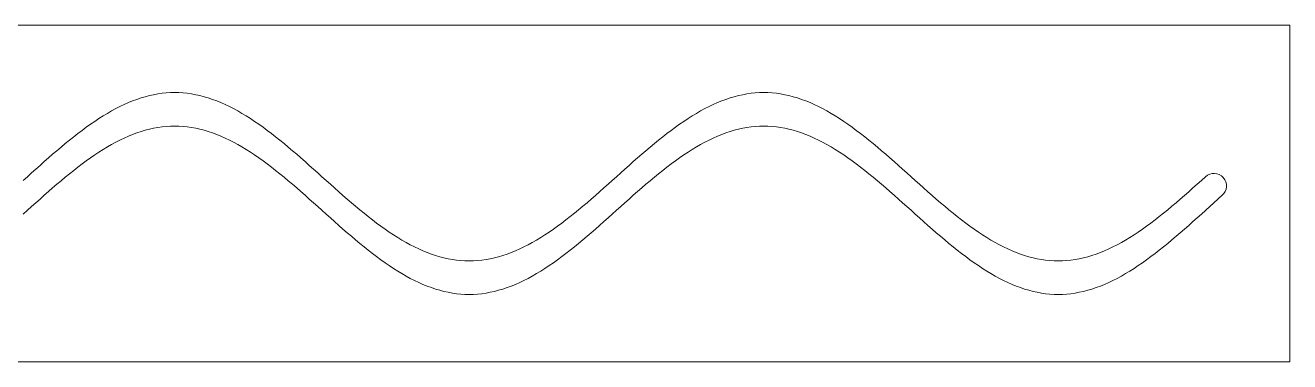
# Model space of a CAD drawing. Header units: millimetres. Extents: x 0 to 600, y -180 to 0.
# Drawn here: x 449.8 to 600, y -180 to -140 of the extents above; entities that cross this region are included whole.
import ezdxf

# ---------------------------------------------------------------- set-up
doc = ezdxf.new("R2010")
doc.units = ezdxf.units.MM
doc.layers.add('slider', color=2, linetype='CONTINUOUS', lineweight=0)

msp = doc.modelspace()

# ---------------------------------------------------------------- linework, layer by layer
at = {"layer": 'slider'}
for p, q in [((600, -140), (300, -140)), ((600, -180), (600, -140)), ((463, -148.80471), (463.5, -148.63764)), ((463.5, -148.63764), (464, -148.48943)), ((464, -148.48943), (464.5, -148.36036)), ((464.5, -148.36036), (465, -148.25071)), ((465, -148.25071), (465.5, -148.1607)), ((465.5, -148.1607), (466, -148.0905)), ((466, -148.0905), (466.5, -148.04025)), ((466.5, -148.04025), (467, -148.01007)), ((467, -148.01007), (467.5, -148)), ((467.5, -148), (468, -148.01007)), ((468, -148.01007), (468.5, -148.04026)), ((468.5, -148.04026), (469, -148.09051)), ((469, -148.09051), (469.5, -148.16071)), ((469.5, -148.16071), (470, -148.25073)), ((470, -148.25073), (470.5, -148.36038)), ((470.5, -148.36038), (471, -148.48945)), ((471, -148.48945), (471.5, -148.63767)), ((471.5, -148.63767), (472, -148.80474)), ((533, -148.80471), (533.5, -148.63764)), ((533.5, -148.63764), (534, -148.48943)), ((534, -148.48943), (534.5, -148.36036)), ((534.5, -148.36036), (535, -148.25071)), ((535, -148.25071), (535.5, -148.1607)), ((535.5, -148.1607), (536, -148.0905)), ((536, -148.0905), (536.5, -148.04025)), ((536.5, -148.04025), (537, -148.01007)), ((537, -148.01007), (537.5, -148)), ((537.5, -148), (538, -148.01007)), ((538, -148.01007), (538.5, -148.04026)), ((538.5, -148.04026), (539, -148.09051)), ((539, -148.09051), (539.5, -148.16071)), ((539.5, -148.16071), (540, -148.25073)), ((540, -148.25073), (540.5, -148.36038)), ((540.5, -148.36038), (541, -148.48945)), ((541, -148.48945), (541.5, -148.63767)), ((541.5, -148.63767), (542, -148.80474)), ((459.5, -150.46927), (460, -150.18167)), ((460, -150.18167), (460.5, -149.90982)), ((460.5, -149.90982), (461, -149.65425)), ((461, -149.65425), (461.5, -149.4155)), ((461.5, -149.4155), (462, -149.19403)), ((462, -149.19403), (462.5, -148.9903)), ((462.5, -148.9903), (463, -148.80471)), ((472, -148.80474), (472.5, -148.99033)), ((472.5, -148.99033), (473, -149.19407)), ((473, -149.19407), (473.5, -149.41554)), ((473.5, -149.41554), (474, -149.6543)), ((474, -149.6543), (474.5, -149.90986)), ((474.5, -149.90986), (475, -150.18172)), ((475, -150.18172), (475.5, -150.46932)), ((529.5, -150.46927), (530, -150.18167)), ((530, -150.18167), (530.5, -149.90982)), ((530.5, -149.90982), (531, -149.65425)), ((531, -149.65425), (531.5, -149.4155)), ((531.5, -149.4155), (532, -149.19403)), ((532, -149.19403), (532.5, -148.9903)), ((532.5, -148.9903), (533, -148.80471)), ((542, -148.80474), (542.5, -148.99033)), ((542.5, -148.99033), (543, -149.19407)), ((543, -149.19407), (543.5, -149.41554)), ((543.5, -149.41554), (544, -149.6543)), ((544, -149.6543), (544.5, -149.90986)), ((544.5, -149.90986), (545, -150.18172)), ((545, -150.18172), (545.5, -150.46932)), ((457.5, -151.76509), (458, -151.4206)), ((458, -151.4206), (458.5, -151.08936)), ((458.5, -151.08936), (459, -150.77204)), ((459, -150.77204), (459.5, -150.46927)), ((475.5, -150.46932), (476, -150.77209)), ((476, -150.77209), (476.5, -151.08941)), ((476.5, -151.08941), (477, -151.42066)), ((477, -151.42066), (477.5, -151.76515)), ((527.5, -151.76509), (528, -151.4206)), ((528, -151.4206), (528.5, -151.08936)), ((528.5, -151.08936), (529, -150.77204)), ((529, -150.77204), (529.5, -150.46927)), ((545.5, -150.46932), (546, -150.77209)), ((546, -150.77209), (546.5, -151.08941)), ((546.5, -151.08941), (547, -151.42066)), ((547, -151.42066), (547.5, -151.76515)), ((455.5, -153.2613), (456, -152.871)), ((456, -152.871), (456.5, -152.49102)), ((456.5, -152.49102), (457, -152.12214)), ((457, -152.12214), (457.5, -151.76509)), ((461.5, -153.4155), (462, -153.19403)), ((462, -153.19403), (462.5, -152.9903)), ((462.5, -152.9903), (463, -152.80471)), ((463, -152.80471), (463.5, -152.63764)), ((463.5, -152.63764), (464, -152.48943)), ((464, -152.48943), (464.5, -152.36036)), ((464.5, -152.36036), (465, -152.25071)), ((465, -152.25071), (465.5, -152.1607)), ((465.5, -152.1607), (466, -152.0905)), ((466, -152.0905), (466.5, -152.04025)), ((466.5, -152.04025), (467, -152.01007)), ((467, -152.01007), (467.5, -152)), ((467.5, -152), (468, -152.01007)), ((468, -152.01007), (468.5, -152.04026)), ((468.5, -152.04026), (469, -152.09051)), ((469, -152.09051), (469.5, -152.16071)), ((469.5, -152.16071), (470, -152.25073)), ((470, -152.25073), (470.5, -152.36038)), ((470.5, -152.36038), (471, -152.48945)), ((471, -152.48945), (471.5, -152.63767)), ((471.5, -152.63767), (472, -152.80474)), ((472, -152.80474), (472.5, -152.99033)), ((472.5, -152.99033), (473, -153.19407)), ((473, -153.19407), (473.5, -153.41554)), ((477.5, -151.76515), (478, -152.1222)), ((478, -152.1222), (478.5, -152.49108)), ((478.5, -152.49108), (479, -152.87106)), ((479, -152.87106), (479.5, -153.26137)), ((525.5, -153.2613), (526, -152.871)), ((526, -152.871), (526.5, -152.49102)), ((526.5, -152.49102), (527, -152.12214)), ((527, -152.12214), (527.5, -151.76509)), ((531.5, -153.4155), (532, -153.19403)), ((532, -153.19403), (532.5, -152.9903)), ((532.5, -152.9903), (533, -152.80471)), ((533, -152.80471), (533.5, -152.63764)), ((533.5, -152.63764), (534, -152.48943)), ((534, -152.48943), (534.5, -152.36036)), ((534.5, -152.36036), (535, -152.25071)), ((535, -152.25071), (535.5, -152.1607)), ((535.5, -152.1607), (536, -152.0905)), ((536, -152.0905), (536.5, -152.04025)), ((536.5, -152.04025), (537, -152.01007)), ((537, -152.01007), (537.5, -152)), ((537.5, -152), (538, -152.01007)), ((538, -152.01007), (538.5, -152.04026)), ((538.5, -152.04026), (539, -152.09051)), ((539, -152.09051), (539.5, -152.16071)), ((539.5, -152.16071), (540, -152.25073)), ((540, -152.25073), (540.5, -152.36038)), ((540.5, -152.36038), (541, -152.48945)), ((541, -152.48945), (541.5, -152.63767)), ((541.5, -152.63767), (542, -152.80474)), ((542, -152.80474), (542.5, -152.99033)), ((542.5, -152.99033), (543, -153.19407)), ((543, -153.19407), (543.5, -153.41554)), ((547.5, -151.76515), (548, -152.1222)), ((548, -152.1222), (548.5, -152.49108)), ((548.5, -152.49108), (549, -152.87106)), ((549, -152.87106), (549.5, -153.26137)), ((453.5, -154.90982), (454, -154.48624)), ((454, -154.48624), (454.5, -154.06974)), ((454.5, -154.06974), (455, -153.66115)), ((455, -153.66115), (455.5, -153.2613)), ((459, -154.77204), (459.5, -154.46927)), ((459.5, -154.46927), (460, -154.18167)), ((460, -154.18167), (460.5, -153.90982)), ((460.5, -153.90982), (461, -153.65425)), ((461, -153.65425), (461.5, -153.4155)), ((473.5, -153.41554), (474, -153.6543)), ((474, -153.6543), (474.5, -153.90986)), ((474.5, -153.90986), (475, -154.18172)), ((475, -154.18172), (475.5, -154.46932)), ((475.5, -154.46932), (476, -154.77209)), ((479.5, -153.26137), (480, -153.66122)), ((480, -153.66122), (480.5, -154.06981)), ((480.5, -154.06981), (481, -154.48631)), ((481, -154.48631), (481.5, -154.90989)), ((523.5, -154.90982), (524, -154.48624)), ((524, -154.48624), (524.5, -154.06974)), ((524.5, -154.06974), (525, -153.66115)), ((525, -153.66115), (525.5, -153.2613)), ((529, -154.77204), (529.5, -154.46927)), ((529.5, -154.46927), (530, -154.18167)), ((530, -154.18167), (530.5, -153.90982)), ((530.5, -153.90982), (531, -153.65425)), ((531, -153.65425), (531.5, -153.4155)), ((543.5, -153.41554), (544, -153.6543)), ((544, -153.6543), (544.5, -153.90986)), ((544.5, -153.90986), (545, -154.18172)), ((545, -154.18172), (545.5, -154.46932)), ((545.5, -154.46932), (546, -154.77209)), ((549.5, -153.26137), (550, -153.66122)), ((550, -153.66122), (550.5, -154.06981)), ((550.5, -154.06981), (551, -154.48631)), ((551, -154.48631), (551.5, -154.90989)), ((451.5, -156.65766), (452, -156.21443)), ((452, -156.21443), (452.5, -155.77479)), ((452.5, -155.77479), (453, -155.33963)), ((453, -155.33963), (453.5, -154.90982)), ((456.5, -156.49102), (457, -156.12214)), ((457, -156.12214), (457.5, -155.76509)), ((457.5, -155.76509), (458, -155.4206)), ((458, -155.4206), (458.5, -155.08936)), ((458.5, -155.08936), (459, -154.77204)), ((476, -154.77209), (476.5, -155.08941)), ((476.5, -155.08941), (477, -155.42066)), ((477, -155.42066), (477.5, -155.76515)), ((477.5, -155.76515), (478, -156.1222)), ((478, -156.1222), (478.5, -156.49108)), ((481.5, -154.90989), (482, -155.3397)), ((482, -155.3397), (482.5, -155.77486)), ((482.5, -155.77486), (483, -156.2145)), ((483, -156.2145), (483.5, -156.65774)), ((521.5, -156.65766), (522, -156.21443)), ((522, -156.21443), (522.5, -155.77479)), ((522.5, -155.77479), (523, -155.33963)), ((523, -155.33963), (523.5, -154.90982)), ((526.5, -156.49102), (527, -156.12214)), ((527, -156.12214), (527.5, -155.76509)), ((527.5, -155.76509), (528, -155.4206)), ((528, -155.4206), (528.5, -155.08936)), ((528.5, -155.08936), (529, -154.77204)), ((546, -154.77209), (546.5, -155.08941)), ((546.5, -155.08941), (547, -155.42066)), ((547, -155.42066), (547.5, -155.76515)), ((547.5, -155.76515), (548, -156.1222)), ((548, -156.1222), (548.5, -156.49108)), ((551.5, -154.90989), (552, -155.3397)), ((552, -155.3397), (552.5, -155.77486)), ((552.5, -155.77486), (553, -156.2145)), ((553, -156.2145), (553.5, -156.65774)), ((450, -158), (450.5, -157.551351)), ((450.5, -157.551351), (451, -157.103605)), ((451, -157.103605), (451.5, -156.65766)), ((454.5, -158.06974), (455, -157.66115)), ((455, -157.66115), (455.5, -157.2613)), ((455.5, -157.2613), (456, -156.871)), ((456, -156.871), (456.5, -156.49102)), ((478.5, -156.49108), (479, -156.87106)), ((479, -156.87106), (479.5, -157.26137)), ((479.5, -157.26137), (480, -157.66122)), ((480, -157.66122), (480.5, -158.06981)), ((483.5, -156.65774), (484, -157.103678)), ((484, -157.103678), (484.5, -157.551424)), ((484.5, -157.551424), (485, -158.000073)), ((520, -158), (520.5, -157.551351)), ((520.5, -157.551351), (521, -157.103605)), ((521, -157.103605), (521.5, -156.65766)), ((524.5, -158.06974), (525, -157.66115)), ((525, -157.66115), (525.5, -157.2613)), ((525.5, -157.2613), (526, -156.871)), ((526, -156.871), (526.5, -156.49102)), ((548.5, -156.49108), (549, -156.87106)), ((549, -156.87106), (549.5, -157.26137)), ((549.5, -157.26137), (550, -157.66122)), ((550, -157.66122), (550.5, -158.06981)), ((553.5, -156.65774), (554, -157.103678)), ((554, -157.103678), (554.5, -157.551424)), ((554.5, -157.551424), (555, -158.000073)), ((449.5, -158.448503), (450, -158)), ((453, -159.33963), (453.5, -158.90982)), ((453.5, -158.90982), (454, -158.48624)), ((454, -158.48624), (454.5, -158.06974)), ((480.5, -158.06981), (481, -158.48631)), ((481, -158.48631), (481.5, -158.90989)), ((481.5, -158.90989), (482, -159.3397)), ((485, -158.000073), (485.5, -158.448723)), ((485.5, -158.448723), (486, -158.896468)), ((486, -158.896468), (486.5, -159.34241)), ((518.5, -159.34219), (519, -158.896249)), ((519, -158.896249), (519.5, -158.448503)), ((519.5, -158.448503), (520, -158)), ((523, -159.33963), (523.5, -158.90982)), ((523.5, -158.90982), (524, -158.48624)), ((524, -158.48624), (524.5, -158.06974)), ((550.5, -158.06981), (551, -158.48631)), ((551, -158.48631), (551.5, -158.90989)), ((551.5, -158.90989), (552, -159.3397)), ((555, -158.000073), (555.5, -158.448723)), ((555.5, -158.448723), (556, -158.896468)), ((556, -158.896468), (556.5, -159.34241)), ((588.5, -159.34219), (589, -158.896249)), ((589, -158.896249), (589.5, -158.448503)), ((589.5, -158.448503), (590, -158)), ((451, -161.103605), (451.5, -160.65766)), ((451.5, -160.65766), (452, -160.21443)), ((452, -160.21443), (452.5, -159.77479)), ((452.5, -159.77479), (453, -159.33963)), ((482, -159.3397), (482.5, -159.77486)), ((482.5, -159.77486), (483, -160.2145)), ((483, -160.2145), (483.5, -160.65774)), ((483.5, -160.65774), (484, -161.103678)), ((486.5, -159.34241), (487, -159.78565)), ((487, -159.78565), (487.5, -160.22529)), ((487.5, -160.22529), (488, -160.66045)), ((488, -160.66045), (488.5, -161.09025)), ((516.5, -161.09004), (517, -160.66023)), ((517, -160.66023), (517.5, -160.22507)), ((517.5, -160.22507), (518, -159.78543)), ((518, -159.78543), (518.5, -159.34219)), ((521, -161.103605), (521.5, -160.65766)), ((521.5, -160.65766), (522, -160.21443)), ((522, -160.21443), (522.5, -159.77479)), ((522.5, -159.77479), (523, -159.33963)), ((552, -159.3397), (552.5, -159.77486)), ((552.5, -159.77486), (553, -160.2145)), ((553, -160.2145), (553.5, -160.65774)), ((553.5, -160.65774), (554, -161.103678)), ((556.5, -159.34241), (557, -159.78565)), ((557, -159.78565), (557.5, -160.22529)), ((557.5, -160.22529), (558, -160.66045)), ((558, -160.66045), (558.5, -161.09025)), ((586.5, -161.09004), (587, -160.66023)), ((587, -160.66023), (587.5, -160.22507)), ((587.5, -160.22507), (588, -159.78543)), ((588, -159.78543), (588.5, -159.34219)), ((589.5, -162.448503), (591.988244, -160.216533)), ((449.5, -162.448503), (450, -162)), ((450, -162), (450.5, -161.551351)), ((450.5, -161.551351), (451, -161.103605)), ((484, -161.103678), (484.5, -161.551424)), ((484.5, -161.551424), (485, -162.000073)), ((485, -162.000073), (485.5, -162.448723)), ((488.5, -161.09025), (489, -161.51382)), ((489, -161.51382), (489.5, -161.93033)), ((489.5, -161.93033), (490, -162.33891)), ((515, -162.33871), (515.5, -161.93012)), ((515.5, -161.93012), (516, -161.51362)), ((516, -161.51362), (516.5, -161.09004)), ((519.5, -162.448503), (520, -162)), ((520, -162), (520.5, -161.551351)), ((520.5, -161.551351), (521, -161.103605)), ((554, -161.103678), (554.5, -161.551424)), ((554.5, -161.551424), (555, -162.000073)), ((555, -162.000073), (555.5, -162.448723)), ((558.5, -161.09025), (559, -161.51382)), ((559, -161.51382), (559.5, -161.93033)), ((559.5, -161.93033), (560, -162.33891)), ((585, -162.33871), (585.5, -161.93012)), ((585.5, -161.93012), (586, -161.51362)), ((586, -161.51362), (586.5, -161.09004)), ((485.5, -162.448723), (486, -162.896468)), ((486, -162.896468), (486.5, -163.34241)), ((486.5, -163.34241), (487, -163.78565)), ((490, -162.33891), (490.5, -162.73876)), ((490.5, -162.73876), (491, -163.12907)), ((491, -163.12907), (491.5, -163.50904)), ((491.5, -163.50904), (492, -163.87792)), ((513, -163.87775), (513.5, -163.50886)), ((513.5, -163.50886), (514, -163.12888)), ((514, -163.12888), (514.5, -162.73857)), ((514.5, -162.73857), (515, -162.33871)), ((518, -163.78543), (518.5, -163.34219)), ((518.5, -163.34219), (519, -162.896249)), ((519, -162.896249), (519.5, -162.448503)), ((555.5, -162.448723), (556, -162.896468)), ((556, -162.896468), (556.5, -163.34241)), ((556.5, -163.34241), (557, -163.78565)), ((560, -162.33891), (560.5, -162.73876)), ((560.5, -162.73876), (561, -163.12907)), ((561, -163.12907), (561.5, -163.50904)), ((561.5, -163.50904), (562, -163.87792)), ((583, -163.87775), (583.5, -163.50886)), ((583.5, -163.50886), (584, -163.12888)), ((584, -163.12888), (584.5, -162.73857)), ((584.5, -162.73857), (585, -162.33871)), ((588, -163.78543), (588.5, -163.34219)), ((588.5, -163.34219), (589, -162.896249)), ((589, -162.896249), (589.5, -162.448503)), ((487, -163.78565), (487.5, -164.22529)), ((487.5, -164.22529), (488, -164.66045)), ((488, -164.66045), (488.5, -165.09025)), ((488.5, -165.09025), (489, -165.51382)), ((492, -163.87792), (492.5, -164.23497)), ((492.5, -164.23497), (493, -164.57946)), ((493, -164.57946), (493.5, -164.91069)), ((493.5, -164.91069), (494, -165.22801)), ((494, -165.22801), (494.5, -165.53078)), ((510.5, -165.53063), (511, -165.22786)), ((511, -165.22786), (511.5, -164.91053)), ((511.5, -164.91053), (512, -164.57929)), ((512, -164.57929), (512.5, -164.2348)), ((512.5, -164.2348), (513, -163.87775)), ((516, -165.51362), (516.5, -165.09004)), ((516.5, -165.09004), (517, -164.66023)), ((517, -164.66023), (517.5, -164.22507)), ((517.5, -164.22507), (518, -163.78543)), ((557, -163.78565), (557.5, -164.22529)), ((557.5, -164.22529), (558, -164.66045)), ((558, -164.66045), (558.5, -165.09025)), ((558.5, -165.09025), (559, -165.51382)), ((562, -163.87792), (562.5, -164.23497)), ((562.5, -164.23497), (563, -164.57946)), ((563, -164.57946), (563.5, -164.91069)), ((563.5, -164.91069), (564, -165.22801)), ((564, -165.22801), (564.5, -165.53078)), ((580.5, -165.53063), (581, -165.22786)), ((581, -165.22786), (581.5, -164.91053)), ((581.5, -164.91053), (582, -164.57929)), ((582, -164.57929), (582.5, -164.2348)), ((582.5, -164.2348), (583, -163.87775)), ((586, -165.51362), (586.5, -165.09004)), ((586.5, -165.09004), (587, -164.66023)), ((587, -164.66023), (587.5, -164.22507)), ((587.5, -164.22507), (588, -163.78543)), ((489, -165.51382), (489.5, -165.93033)), ((489.5, -165.93033), (490, -166.33891)), ((490, -166.33891), (490.5, -166.73876)), ((490.5, -166.73876), (491, -167.12907)), ((494.5, -165.53078), (495, -165.81837)), ((495, -165.81837), (495.5, -166.09023)), ((495.5, -166.09023), (496, -166.34579)), ((496, -166.34579), (496.5, -166.58454)), ((496.5, -166.58454), (497, -166.806)), ((508, -166.8059), (508.5, -166.58442)), ((508.5, -166.58442), (509, -166.34566)), ((509, -166.34566), (509.5, -166.0901)), ((509.5, -166.0901), (510, -165.81824)), ((510, -165.81824), (510.5, -165.53063)), ((514, -167.12888), (514.5, -166.73857)), ((514.5, -166.73857), (515, -166.33871)), ((515, -166.33871), (515.5, -165.93012)), ((515.5, -165.93012), (516, -165.51362)), ((559, -165.51382), (559.5, -165.93033)), ((559.5, -165.93033), (560, -166.33891)), ((560, -166.33891), (560.5, -166.73876)), ((560.5, -166.73876), (561, -167.12907)), ((564.5, -165.53078), (565, -165.81837)), ((565, -165.81837), (565.5, -166.09023)), ((565.5, -166.09023), (566, -166.34579)), ((566, -166.34579), (566.5, -166.58454)), ((566.5, -166.58454), (567, -166.806)), ((578, -166.8059), (578.5, -166.58442)), ((578.5, -166.58442), (579, -166.34566)), ((579, -166.34566), (579.5, -166.0901)), ((579.5, -166.0901), (580, -165.81824)), ((580, -165.81824), (580.5, -165.53063)), ((584, -167.12888), (584.5, -166.73857)), ((584.5, -166.73857), (585, -166.33871)), ((585, -166.33871), (585.5, -165.93012)), ((585.5, -165.93012), (586, -165.51362)), ((491, -167.12907), (491.5, -167.50904)), ((491.5, -167.50904), (492, -167.87792)), ((492, -167.87792), (492.5, -168.23497)), ((492.5, -168.23497), (493, -168.57946)), ((497, -166.806), (497.5, -167.00973)), ((497.5, -167.00973), (498, -167.19532)), ((498, -167.19532), (498.5, -167.36238)), ((498.5, -167.36238), (499, -167.5106)), ((499, -167.5106), (499.5, -167.63966)), ((499.5, -167.63966), (500, -167.7493)), ((500, -167.7493), (500.5, -167.83931)), ((500.5, -167.83931), (501, -167.90951)), ((501, -167.90951), (501.5, -167.95975)), ((501.5, -167.95975), (502, -167.98994)), ((502, -167.98994), (502.5, -168)), ((502.5, -168), (503, -167.98993)), ((503, -167.98993), (503.5, -167.95973)), ((503.5, -167.95973), (504, -167.90948)), ((504, -167.90948), (504.5, -167.83928)), ((504.5, -167.83928), (505, -167.74925)), ((505, -167.74925), (505.5, -167.6396)), ((505.5, -167.6396), (506, -167.51053)), ((506, -167.51053), (506.5, -167.36231)), ((506.5, -167.36231), (507, -167.19523)), ((507, -167.19523), (507.5, -167.00964)), ((507.5, -167.00964), (508, -166.8059)), ((512, -168.57929), (512.5, -168.2348)), ((512.5, -168.2348), (513, -167.87775)), ((513, -167.87775), (513.5, -167.50886)), ((513.5, -167.50886), (514, -167.12888)), ((561, -167.12907), (561.5, -167.50904)), ((561.5, -167.50904), (562, -167.87792)), ((562, -167.87792), (562.5, -168.23497)), ((562.5, -168.23497), (563, -168.57946)), ((567, -166.806), (567.5, -167.00973)), ((567.5, -167.00973), (568, -167.19532)), ((568, -167.19532), (568.5, -167.36238)), ((568.5, -167.36238), (569, -167.5106)), ((569, -167.5106), (569.5, -167.63966)), ((569.5, -167.63966), (570, -167.7493)), ((570, -167.7493), (570.5, -167.83931)), ((570.5, -167.83931), (571, -167.90951)), ((571, -167.90951), (571.5, -167.95975)), ((571.5, -167.95975), (572, -167.98994)), ((572, -167.98994), (572.5, -168)), ((572.5, -168), (573, -167.98993)), ((573, -167.98993), (573.5, -167.95973)), ((573.5, -167.95973), (574, -167.90948)), ((574, -167.90948), (574.5, -167.83928)), ((574.5, -167.83928), (575, -167.74925)), ((575, -167.74925), (575.5, -167.6396)), ((575.5, -167.6396), (576, -167.51053)), ((576, -167.51053), (576.5, -167.36231)), ((576.5, -167.36231), (577, -167.19523)), ((577, -167.19523), (577.5, -167.00964)), ((577.5, -167.00964), (578, -166.8059)), ((582, -168.57929), (582.5, -168.2348)), ((582.5, -168.2348), (583, -167.87775)), ((583, -167.87775), (583.5, -167.50886)), ((583.5, -167.50886), (584, -167.12888)), ((493, -168.57946), (493.5, -168.91069)), ((493.5, -168.91069), (494, -169.22801)), ((494, -169.22801), (494.5, -169.53078)), ((494.5, -169.53078), (495, -169.81837)), ((510, -169.81824), (510.5, -169.53063)), ((510.5, -169.53063), (511, -169.22786)), ((511, -169.22786), (511.5, -168.91053)), ((511.5, -168.91053), (512, -168.57929)), ((563, -168.57946), (563.5, -168.91069)), ((563.5, -168.91069), (564, -169.22801)), ((564, -169.22801), (564.5, -169.53078)), ((564.5, -169.53078), (565, -169.81837)), ((580, -169.81824), (580.5, -169.53063)), ((580.5, -169.53063), (581, -169.22786)), ((581, -169.22786), (581.5, -168.91053)), ((581.5, -168.91053), (582, -168.57929)), ((495, -169.81837), (495.5, -170.09023)), ((495.5, -170.09023), (496, -170.34579)), ((496, -170.34579), (496.5, -170.58454)), ((496.5, -170.58454), (497, -170.806)), ((497, -170.806), (497.5, -171.00973)), ((497.5, -171.00973), (498, -171.19532)), ((498, -171.19532), (498.5, -171.36238)), ((506.5, -171.36231), (507, -171.19523)), ((507, -171.19523), (507.5, -171.00964)), ((507.5, -171.00964), (508, -170.8059)), ((508, -170.8059), (508.5, -170.58442)), ((508.5, -170.58442), (509, -170.34566)), ((509, -170.34566), (509.5, -170.0901)), ((509.5, -170.0901), (510, -169.81824)), ((565, -169.81837), (565.5, -170.09023)), ((565.5, -170.09023), (566, -170.34579)), ((566, -170.34579), (566.5, -170.58454)), ((566.5, -170.58454), (567, -170.806)), ((567, -170.806), (567.5, -171.00973)), ((567.5, -171.00973), (568, -171.19532)), ((568, -171.19532), (568.5, -171.36238)), ((576.5, -171.36231), (577, -171.19523)), ((577, -171.19523), (577.5, -171.00964)), ((577.5, -171.00964), (578, -170.8059)), ((578, -170.8059), (578.5, -170.58442)), ((578.5, -170.58442), (579, -170.34566)), ((579, -170.34566), (579.5, -170.0901)), ((579.5, -170.0901), (580, -169.81824)), ((498.5, -171.36238), (499, -171.5106)), ((499, -171.5106), (499.5, -171.63966)), ((499.5, -171.63966), (500, -171.7493)), ((500, -171.7493), (500.5, -171.83931)), ((500.5, -171.83931), (501, -171.90951)), ((501, -171.90951), (501.5, -171.95975)), ((501.5, -171.95975), (502, -171.98994)), ((502, -171.98994), (502.5, -172)), ((502.5, -172), (503, -171.98993)), ((503, -171.98993), (503.5, -171.95973)), ((503.5, -171.95973), (504, -171.90948)), ((504, -171.90948), (504.5, -171.83928)), ((504.5, -171.83928), (505, -171.74925)), ((505, -171.74925), (505.5, -171.6396)), ((505.5, -171.6396), (506, -171.51053)), ((506, -171.51053), (506.5, -171.36231)), ((568.5, -171.36238), (569, -171.5106)), ((569, -171.5106), (569.5, -171.63966)), ((569.5, -171.63966), (570, -171.7493)), ((570, -171.7493), (570.5, -171.83931)), ((570.5, -171.83931), (571, -171.90951)), ((571, -171.90951), (571.5, -171.95975)), ((571.5, -171.95975), (572, -171.98994)), ((572, -171.98994), (572.5, -172)), ((572.5, -172), (573, -171.98993)), ((573, -171.98993), (573.5, -171.95973)), ((573.5, -171.95973), (574, -171.90948)), ((574, -171.90948), (574.5, -171.83928)), ((574.5, -171.83928), (575, -171.74925)), ((575, -171.74925), (575.5, -171.6396)), ((575.5, -171.6396), (576, -171.51053)), ((576, -171.51053), (576.5, -171.36231)), ((300, -180), (600, -180))]:
    msp.add_line(p, q, dxfattribs=at)
msp.add_arc((590.994122, -159.108267), 1.488803, 311.89229583, 131.89229583, dxfattribs=at)

doc.saveas('drawing.dxf')
